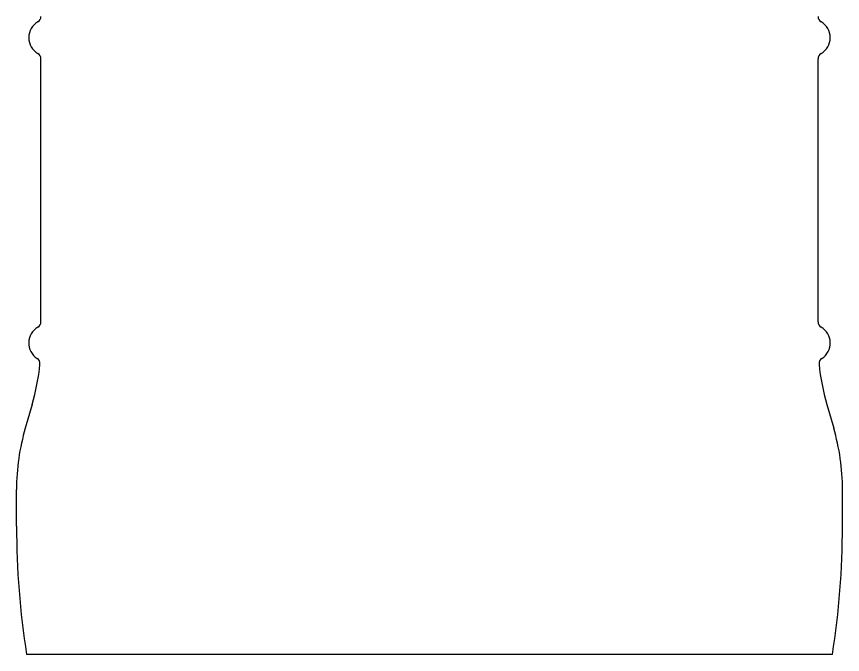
# Model space of a CAD drawing. Extents: x -234 to 1000, y -95 to 506.
# Drawn here: x 776.5 to 844.1, y 14.1 to 66.3 of the extents above; entities that cross this region are included whole.
import ezdxf

# ---------------------------------------------------------------- set-up
doc = ezdxf.new("R2010")
doc.units = 0
doc.header["$LTSCALE"] = 7
doc.header["$MEASUREMENT"] = 0
doc.layers.add('8', color=250, linetype='CONTINUOUS', lineweight=15)

msp = doc.modelspace()

# ---------------------------------------------------------------- linework, layer by layer
at = {"layer": '8', "lineweight": 30}
for p, q in [((778.4725, 41.347), (778.4725, 62.8829)), ((842.0725, 41.347), (842.0725, 62.8829)), ((843.2471, 14.115), (777.2979, 14.115))]:
    msp.add_line(p, q, dxfattribs=at)
at = {"layer": '8', "lineweight": 30, "ltscale": 0.05}
for p, q in [((777.7525, 34.575), (777.1925, 32.655)), ((842.7925, 34.575), (843.3525, 32.655))]:
    msp.add_line(p, q, dxfattribs=at)
at = {"layer": '8', "lineweight": 30, "ltscale": 0.075}
for p, q in [((776.4725, 24.615), (776.4725, 27.615)), ((844.0725, 24.615), (844.0725, 27.615))]:
    msp.add_line(p, q, dxfattribs=at)
at = {"layer": '8', "lineweight": 30}
for centre, radius, start, end in [((777.9725, 66.347), 0.5, 300.00006, 359.99994), ((842.5725, 66.347), 0.5, 180.000063, 239.999942), ((778.9725, 64.615), 1.5, 120.000099, 239.999928), ((841.5725, 64.615), 1.5, 300.00008, 59.999906), ((777.9725, 62.8829), 0.5, 0.000061, 59.99994), ((842.5725, 62.8829), 0.5, 120.000058, 179.999937), ((777.9725, 41.347), 0.5, 300.00006, 359.99994), ((842.5725, 41.347), 0.5, 180.000063, 239.999942), ((778.9725, 39.615), 1.5, 120.000085, 237.279491), ((841.5725, 39.615), 1.5, 302.720514, 59.99992), ((760.4725, 39.615), 18, 343.739797, 354.482449), ((777.8914, 37.9323), 0.5, 354.482528, 57.279479), ((842.6536, 37.9323), 0.5, 122.720522, 185.517476), ((860.0725, 39.615), 18, 185.517545, 196.260203), ((794.4725, 27.615), 18, 163.739811, 179.999978), ((826.0724, 27.615), 18, 0.000016, 16.260189), ((843.6725, 24.615), 67.2, 179.999995, 188.989303), ((776.8725, 24.615), 67.2, 351.010702, 359.999999)]:
    msp.add_arc(centre, radius, start, end, dxfattribs=at)

doc.saveas('drawing.dxf')
